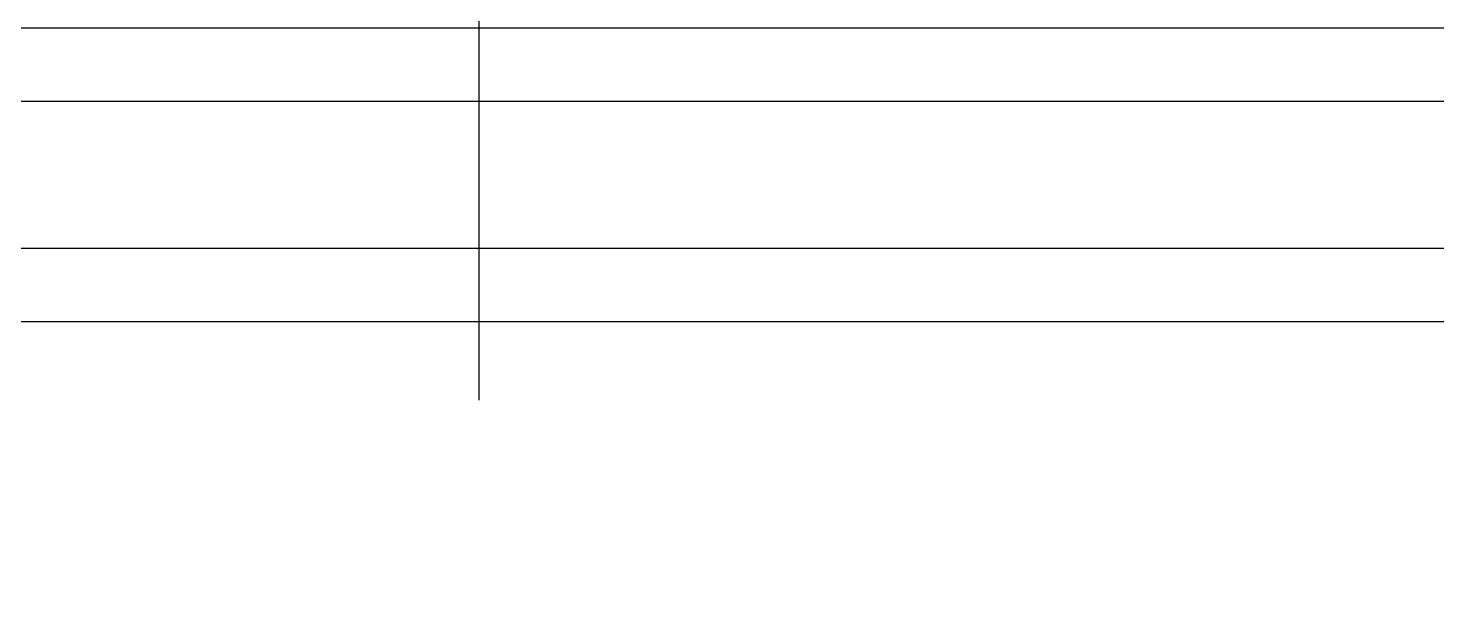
# Model space of a CAD drawing. Header units: inches. Extents: x -9 to 337, y -247 to 209.
# Drawn here: x 61.6037 to 61.8439, y 56.1558 to 56.2534 of the extents above; entities that cross this region are included whole.
import ezdxf

# ---------------------------------------------------------------- set-up
doc = ezdxf.new("R2010")
doc.units = ezdxf.units.IN
doc.header["$MEASUREMENT"] = 0
doc.linetypes.add('CENTER2', pattern=[1.125, 0.75, -0.125, 0.125, -0.125])

msp = doc.modelspace()

# ---------------------------------------------------------------- linework, layer by layer
at = {"color": 2}
for p, q in [((62.65134, 56.25338), (61.15134, 56.25338)), ((62.65134, 56.20338), (61.15134, 56.20338))]:
    msp.add_line(p, q, dxfattribs=at)
at = {"color": 8}
for p, q in [((61.90134, 56.24088), (61.15134, 56.24088)), ((61.90134, 56.21588), (61.15134, 56.21588))]:
    msp.add_line(p, q, dxfattribs=at)
at = {"color": 5, "linetype": 'CENTER2', "ltscale": 0.5}
msp.add_lwpolyline([(63.20839, 57.91503), (61.68054, 57.91503), (61.68054, 43.04458), (63.20839, 43.04458)], dxfattribs=at)

doc.saveas('drawing.dxf')
